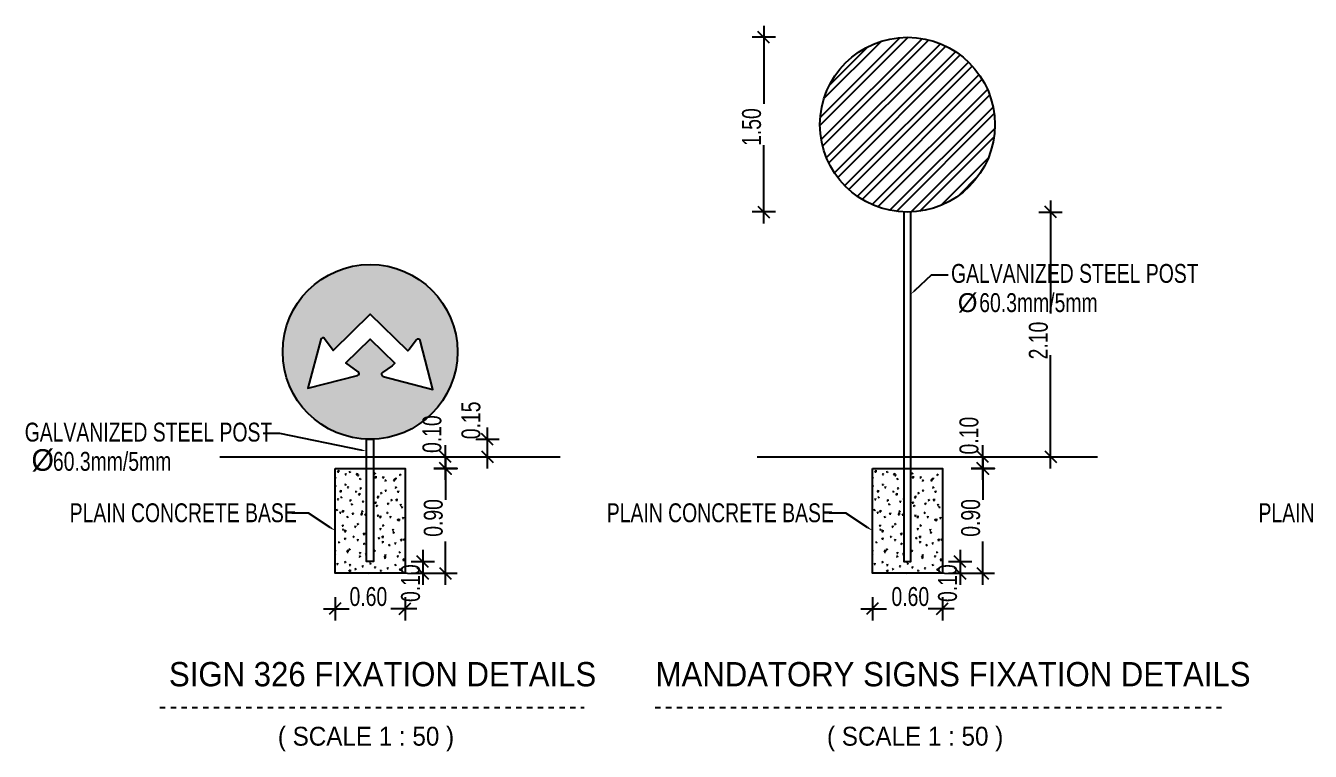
# Model space of a CAD drawing. Header units: metres. Extents: x 427982 to 431722, y 2905273 to 2906993.
# Drawn here: x 429359.6 to 429597.6, y 2905994.4 to 2906128.9 of the extents above; entities that cross this region are included whole.
import ezdxf
from ezdxf.lldxf.tags import DXFTag

# ---------------------------------------------------------------- set-up
doc = ezdxf.new("R2010")
doc.units = ezdxf.units.M
doc.linetypes.add('TI-620 150-200', pattern=[2, 1, -1])
doc.layers.add('TI-DETAILS', color=7, linetype='Continuous')
doc.styles.add('DIM', font='simplex.shx')
doc.styles.add('JEREC', font='swisscl.ttf')
doc.styles.add('MtXpl_AngsanaUPC', font='')
doc.styles.get('MtXpl_AngsanaUPC').set_extended_font_data('AngsanaUPC')
tags = doc.linetypes.add('TI-LE', pattern='A,66.702581,-0.059557,["L.E",DIM,S=1,R=0,X=0,Y=-0.439865],-2.345205,61.327337', length=130.43468).pattern_tags.tags
tags[6] = DXFTag(74, 10)

msp = doc.modelspace()

# ---------------------------------------------------------------- hatches: boundary and pattern name
at = {"layer": 'TI-DETAILS', "linetype": 'TI-LE'}
h = msp.add_hatch(color=5, dxfattribs=at)
h.dxf.hatch_style = 1
h.paths.add_polyline_path([(429407.244, 2906068.469, 1), (429439.629, 2906068.469, 1)])
edge = h.paths.add_edge_path(flags=16)
edge.add_arc((429420.994, 2906064.458), 0.399, 284.69532, 414.21495)
edge.add_line((429421.227, 2906064.781), (429418.962, 2906066.414))
edge.add_line((429418.962, 2906066.414), (429423.451, 2906070.817))
edge.add_line((429423.451, 2906070.817), (429427.997, 2906066.36))
edge.add_line((429427.997, 2906066.36), (429427.518, 2906065.904))
edge.add_line((429427.518, 2906065.904), (429425.717, 2906064.638))
edge.add_arc((429425.946, 2906064.312), 0.399, 125.07714, 254.59677)
edge.add_line((429425.84, 2906063.928), (429435.027, 2906061.485))
edge.add_line((429435.027, 2906061.485), (429432.711, 2906070.548))
edge.add_arc((429432.323, 2906070.453), 0.399, 13.75282, 143.27244)
edge.add_line((429432.004, 2906070.692), (429430.678, 2906068.914))
edge.add_line((429430.678, 2906068.914), (429430.396, 2906068.645))
edge.add_line((429430.396, 2906068.645), (429423.451, 2906075.456))
edge.add_line((429423.451, 2906075.456), (429416.598, 2906068.735))
edge.add_line((429416.598, 2906068.735), (429415.015, 2906070.912))
edge.add_arc((429414.693, 2906070.677), 0.399, 36.01964, 165.53927)
edge.add_line((429414.306, 2906070.777), (429411.879, 2906061.744))
edge.add_line((429411.879, 2906061.744), (429421.095, 2906064.072))

# ---------------------------------------------------------------- linework, layer by layer
at = {"layer": 'TI-DETAILS', "color": 7}
for p, q in [((429496.359, 2906128.949), (429496.359, 2906114.427)), ((429498.519, 2906126.789), (429494.199, 2906126.789)), ((429496.359, 2906092.243), (429496.359, 2906106.765)), ((429549.477, 2906096.556), (429549.477, 2906075.577)), ((429498.519, 2906094.403), (429494.199, 2906094.403)), ((429547.317, 2906094.396), (429551.637, 2906094.396)), ((429549.477, 2906046.876), (429549.477, 2906067.855)), ((429445.174, 2906046.876), (429445.174, 2906054.436)), ((429437.399, 2906044.716), (429437.399, 2906051.196)), ((429443.014, 2906052.276), (429447.334, 2906052.276)), ((429536.937, 2906044.716), (429536.937, 2906051.196)), ((429435.239, 2906049.036), (429439.559, 2906049.036)), ((429437.399, 2906049.036), (429437.399, 2906041.022)), ((429443.014, 2906049.036), (429447.334, 2906049.036)), ((429534.777, 2906049.036), (429539.097, 2906049.036)), ((429536.937, 2906049.036), (429536.937, 2906041.022)), ((429547.317, 2906049.036), (429551.637, 2906049.036)), ((429433.176, 2906031.756), (429433.176, 2906025.276)), ((429437.399, 2906025.276), (429437.399, 2906033.29)), ((429532.714, 2906031.756), (429532.714, 2906025.276)), ((429536.937, 2906025.276), (429536.937, 2906033.29)), ((429431.016, 2906029.596), (429435.336, 2906029.596)), ((429530.554, 2906029.596), (429534.874, 2906029.596)), ((429431.016, 2906027.436), (429435.336, 2906027.436)), ((429435.239, 2906027.436), (429439.559, 2906027.436)), ((429530.554, 2906027.436), (429534.874, 2906027.436)), ((429534.777, 2906027.436), (429539.097, 2906027.436)), ((429416.957, 2906023.001), (429416.957, 2906018.681)), ((429429.917, 2906023.001), (429429.917, 2906018.681)), ((429516.495, 2906023.001), (429516.495, 2906018.681)), ((429529.455, 2906023.001), (429529.455, 2906018.681)), ((429414.797, 2906020.841), (429419.571, 2906020.841)), ((429432.077, 2906020.841), (429427.303, 2906020.841)), ((429514.335, 2906020.841), (429519.109, 2906020.841)), ((429531.615, 2906020.841), (429526.84, 2906020.841))]:
    msp.add_line(p, q, dxfattribs=at)
at = {"layer": 'TI-DETAILS', "color": 0, "linetype": 'ByBlock', "lineweight": -2}
for p, q in [((429497.439, 2906125.709), (429495.279, 2906127.869)), ((429495.279, 2906095.483), (429497.439, 2906093.323)), ((429550.557, 2906093.316), (429548.397, 2906095.476)), ((429446.254, 2906051.196), (429444.094, 2906053.356)), ((429438.479, 2906047.956), (429436.319, 2906050.116)), ((429444.094, 2906050.116), (429446.254, 2906047.956)), ((429538.017, 2906047.956), (429535.857, 2906050.116)), ((429548.397, 2906050.116), (429550.557, 2906047.956)), ((429434.256, 2906028.516), (429432.096, 2906030.676)), ((429533.794, 2906028.516), (429531.634, 2906030.676)), ((429432.096, 2906028.516), (429434.256, 2906026.356)), ((429436.319, 2906028.516), (429438.479, 2906026.356)), ((429531.634, 2906028.516), (429533.794, 2906026.356)), ((429535.857, 2906028.516), (429538.017, 2906026.356)), ((429418.037, 2906021.921), (429415.877, 2906019.761)), ((429428.837, 2906019.761), (429430.997, 2906021.921)), ((429517.575, 2906021.921), (429515.415, 2906019.761)), ((429528.375, 2906019.761), (429530.535, 2906021.921))]:
    msp.add_line(p, q, dxfattribs=at)
at = {"layer": 'TI-DETAILS', "color": 2, "linetype": 'Continuous'}
for p, q in [((429506.775, 2906110.437), (429523.133, 2906126.795)), ((429506.829, 2906111.923), (429521.648, 2906126.741)), ((429507.015, 2906107.814), (429525.757, 2906126.555)), ((429507.267, 2906106.633), (429526.937, 2906126.304)), ((429507.531, 2906115.489), (429518.082, 2906126.039)), ((429507.975, 2906104.477), (429529.093, 2906125.596)), ((429508.417, 2906103.488), (429530.083, 2906125.153)), ((429508.519, 2906117.909), (429515.662, 2906125.052)), ((429509.458, 2906101.665), (429531.905, 2906124.112)), ((429510.052, 2906100.827), (429532.744, 2906123.519)), ((429511.375, 2906099.287), (429534.284, 2906122.195)), ((429512.105, 2906098.584), (429534.986, 2906121.466)), ((429513.699, 2906097.314), (429536.256, 2906119.872)), ((429514.566, 2906096.749), (429536.821, 2906119.005)), ((429516.449, 2906095.769), (429537.802, 2906117.122)), ((429517.471, 2906095.359), (429538.211, 2906116.099)), ((429519.705, 2906094.729), (429538.841, 2906113.865)), ((429520.933, 2906094.525), (429539.045, 2906112.638)), ((429523.683, 2906094.411), (429539.159, 2906109.888)), ((429525.262, 2906094.558), (429539.012, 2906108.309)), ((429529.212, 2906095.645), (429537.926, 2906104.359)), ((429532.468, 2906097.469), (429536.101, 2906101.102)), ((429417.378, 2906046.258), (429417.666, 2906046.213)), ((429417.38, 2906046.259), (429417.632, 2906046.522)), ((429417.666, 2906046.213), (429417.631, 2906046.521)), ((429418.791, 2906045.76), (429418.948, 2906045.946)), ((429418.791, 2906045.76), (429418.985, 2906045.743)), ((429418.985, 2906045.743), (429418.947, 2906045.946)), ((429419.565, 2906046.21), (429419.792, 2906046.297)), ((429419.565, 2906046.21), (429419.727, 2906046.101)), ((429419.727, 2906046.101), (429419.792, 2906046.297)), ((429420.836, 2906045.721), (429421.124, 2906045.677)), ((429420.837, 2906045.723), (429421.09, 2906045.986)), ((429421.124, 2906045.677), (429421.088, 2906045.984)), ((429421.115, 2906045.557), (429421.271, 2906045.743)), ((429421.115, 2906045.557), (429421.309, 2906045.54)), ((429421.309, 2906045.54), (429421.271, 2906045.743)), ((429424.222, 2906045.95), (429424.449, 2906046.037)), ((429424.222, 2906045.95), (429424.383, 2906045.842)), ((429424.295, 2906045.186), (429424.548, 2906045.449)), ((429424.383, 2906045.842), (429424.449, 2906046.037)), ((429424.582, 2906045.14), (429424.546, 2906045.448)), ((429425.763, 2906045.15), (429425.919, 2906045.336)), ((429425.957, 2906045.133), (429425.919, 2906045.336)), ((429428.878, 2906045.691), (429429.105, 2906045.778)), ((429428.878, 2906045.691), (429429.039, 2906045.582)), ((429429.039, 2906045.582), (429429.105, 2906045.778)), ((429516.916, 2906046.258), (429517.204, 2906046.213)), ((429516.918, 2906046.259), (429517.17, 2906046.522)), ((429517.204, 2906046.213), (429517.168, 2906046.521)), ((429518.329, 2906045.76), (429518.485, 2906045.946)), ((429518.329, 2906045.76), (429518.523, 2906045.743)), ((429518.523, 2906045.743), (429518.485, 2906045.946)), ((429519.103, 2906046.21), (429519.33, 2906046.297)), ((429519.103, 2906046.21), (429519.265, 2906046.101)), ((429519.264, 2906046.101), (429519.33, 2906046.297)), ((429520.374, 2906045.721), (429520.662, 2906045.677)), ((429520.375, 2906045.723), (429520.628, 2906045.986)), ((429520.662, 2906045.677), (429520.626, 2906045.984)), ((429520.653, 2906045.557), (429520.809, 2906045.743)), ((429520.653, 2906045.557), (429520.847, 2906045.54)), ((429520.847, 2906045.54), (429520.809, 2906045.743)), ((429523.76, 2906045.95), (429523.986, 2906046.037)), ((429523.76, 2906045.95), (429523.921, 2906045.842)), ((429523.833, 2906045.186), (429524.086, 2906045.449)), ((429523.921, 2906045.842), (429523.986, 2906046.037)), ((429524.12, 2906045.14), (429524.084, 2906045.448)), ((429525.301, 2906045.15), (429525.457, 2906045.336)), ((429525.495, 2906045.133), (429525.457, 2906045.336)), ((429528.416, 2906045.691), (429528.643, 2906045.778)), ((429528.416, 2906045.691), (429528.577, 2906045.582)), ((429528.577, 2906045.582), (429528.643, 2906045.778)), ((429416.957, 2906045.208), (429417.07, 2906045.252)), ((429416.957, 2906045.088), (429417.004, 2906045.056)), ((429416.957, 2906043.574), (429417.073, 2906043.712)), ((429416.957, 2906043.523), (429417.111, 2906043.509)), ((429417.004, 2906045.056), (429417.07, 2906045.252)), ((429417.111, 2906043.509), (429417.073, 2906043.712)), ((429418.777, 2906043.86), (429419.004, 2906043.947)), ((429418.777, 2906043.86), (429418.938, 2906043.752)), ((429418.938, 2906043.752), (429419.004, 2906043.947)), ((429419.241, 2906043.323), (429419.397, 2906043.509)), ((429419.241, 2906043.323), (429419.435, 2906043.306)), ((429419.434, 2906043.306), (429419.397, 2906043.509)), ((429421.499, 2906044.905), (429421.726, 2906044.992)), ((429421.499, 2906044.905), (429421.661, 2906044.797)), ((429421.565, 2906043.12), (429421.721, 2906043.306)), ((429421.565, 2906043.12), (429421.758, 2906043.103)), ((429421.661, 2906044.797), (429421.726, 2906044.992)), ((429421.758, 2906043.103), (429421.721, 2906043.306)), ((429424.294, 2906045.185), (429424.582, 2906045.14)), ((429425.763, 2906045.15), (429425.957, 2906045.133)), ((429426.156, 2906044.646), (429426.383, 2906044.733)), ((429426.156, 2906044.646), (429426.317, 2906044.537)), ((429426.213, 2906042.713), (429426.369, 2906042.899)), ((429426.317, 2906044.537), (429426.383, 2906044.733)), ((429426.406, 2906042.696), (429426.369, 2906042.899)), ((429427.752, 2906044.649), (429428.04, 2906044.604)), ((429427.753, 2906044.65), (429428.006, 2906044.913)), ((429428.04, 2906044.604), (429428.004, 2906044.912)), ((429428.087, 2906044.947), (429428.243, 2906045.133)), ((429428.087, 2906044.947), (429428.281, 2906044.93)), ((429428.09, 2906043.341), (429428.317, 2906043.428)), ((429428.09, 2906043.341), (429428.251, 2906043.233)), ((429428.281, 2906044.93), (429428.243, 2906045.133)), ((429428.251, 2906043.233), (429428.316, 2906043.428)), ((429516.495, 2906045.208), (429516.608, 2906045.252)), ((429516.495, 2906045.088), (429516.542, 2906045.056)), ((429516.495, 2906043.574), (429516.611, 2906043.712)), ((429516.495, 2906043.523), (429516.649, 2906043.509)), ((429516.542, 2906045.056), (429516.608, 2906045.252)), ((429516.648, 2906043.509), (429516.611, 2906043.712)), ((429518.315, 2906043.86), (429518.542, 2906043.947)), ((429518.315, 2906043.86), (429518.476, 2906043.752)), ((429518.476, 2906043.752), (429518.542, 2906043.947)), ((429518.779, 2906043.323), (429518.935, 2906043.509)), ((429518.779, 2906043.323), (429518.972, 2906043.306)), ((429518.972, 2906043.306), (429518.935, 2906043.509)), ((429521.037, 2906044.905), (429521.264, 2906044.992)), ((429521.037, 2906044.905), (429521.198, 2906044.797)), ((429521.103, 2906043.12), (429521.259, 2906043.306)), ((429521.103, 2906043.12), (429521.296, 2906043.103)), ((429521.198, 2906044.797), (429521.264, 2906044.992)), ((429521.296, 2906043.103), (429521.259, 2906043.306)), ((429523.832, 2906045.185), (429524.12, 2906045.14)), ((429525.301, 2906045.15), (429525.495, 2906045.133)), ((429525.694, 2906044.646), (429525.92, 2906044.733)), ((429525.694, 2906044.646), (429525.855, 2906044.537)), ((429525.751, 2906042.713), (429525.907, 2906042.899)), ((429525.855, 2906044.537), (429525.92, 2906044.733)), ((429525.944, 2906042.696), (429525.907, 2906042.899)), ((429527.29, 2906044.649), (429527.578, 2906044.604)), ((429527.291, 2906044.65), (429527.543, 2906044.913)), ((429527.578, 2906044.604), (429527.542, 2906044.912)), ((429527.625, 2906044.947), (429527.781, 2906045.133)), ((429527.625, 2906044.947), (429527.819, 2906044.93)), ((429527.628, 2906043.341), (429527.854, 2906043.428)), ((429527.628, 2906043.341), (429527.789, 2906043.233)), ((429527.819, 2906044.93), (429527.781, 2906045.133)), ((429527.789, 2906043.233), (429527.854, 2906043.428)), ((429417.367, 2906041.089), (429417.523, 2906041.275)), ((429417.367, 2906041.089), (429417.56, 2906041.072)), ((429417.56, 2906041.072), (429417.523, 2906041.275)), ((429417.808, 2906042.565), (429418.096, 2906042.52)), ((429417.809, 2906042.567), (429418.062, 2906042.83)), ((429417.989, 2906041.511), (429418.216, 2906041.598)), ((429417.989, 2906041.511), (429418.15, 2906041.402)), ((429418.096, 2906042.52), (429418.06, 2906042.828)), ((429418.15, 2906041.402), (429418.216, 2906041.598)), ((429419.69, 2906040.886), (429419.847, 2906041.072)), ((429419.69, 2906040.886), (429419.884, 2906040.869)), ((429419.884, 2906040.869), (429419.847, 2906041.072)), ((429420.711, 2906042.556), (429420.938, 2906042.643)), ((429420.711, 2906042.556), (429420.872, 2906042.447)), ((429420.872, 2906042.447), (429420.938, 2906042.643)), ((429421.266, 2906042.029), (429421.554, 2906041.984)), ((429421.267, 2906042.03), (429421.519, 2906042.293)), ((429421.554, 2906041.984), (429421.518, 2906042.292)), ((429422.014, 2906040.683), (429422.171, 2906040.869)), ((429422.014, 2906040.683), (429422.208, 2906040.666)), ((429422.208, 2906040.666), (429422.171, 2906040.869)), ((429422.645, 2906041.251), (429422.789, 2906041.307)), ((429422.645, 2906041.251), (429422.789, 2906041.154)), ((429424.338, 2906040.479), (429424.494, 2906040.665)), ((429424.532, 2906040.462), (429424.494, 2906040.665)), ((429424.724, 2906041.493), (429425.012, 2906041.448)), ((429424.725, 2906041.494), (429424.977, 2906041.757)), ((429425.012, 2906041.448), (429424.976, 2906041.756)), ((429425.367, 2906042.296), (429425.594, 2906042.383)), ((429425.367, 2906042.296), (429425.529, 2906042.188)), ((429425.528, 2906042.188), (429425.594, 2906042.383)), ((429426.213, 2906042.713), (429426.406, 2906042.696)), ((429427.301, 2906040.992), (429427.528, 2906041.079)), ((429427.301, 2906040.992), (429427.463, 2906040.883)), ((429427.462, 2906040.883), (429427.528, 2906041.079)), ((429428.181, 2906040.956), (429428.47, 2906040.912)), ((429428.183, 2906040.958), (429428.435, 2906041.221)), ((429428.47, 2906040.912), (429428.434, 2906041.219)), ((429428.537, 2906042.51), (429428.693, 2906042.696)), ((429428.537, 2906042.51), (429428.73, 2906042.493)), ((429428.73, 2906042.493), (429428.693, 2906042.696)), ((429516.904, 2906041.089), (429517.061, 2906041.275)), ((429516.904, 2906041.089), (429517.098, 2906041.072)), ((429517.098, 2906041.072), (429517.061, 2906041.275)), ((429517.346, 2906042.565), (429517.634, 2906042.52)), ((429517.347, 2906042.567), (429517.599, 2906042.83)), ((429517.527, 2906041.511), (429517.754, 2906041.598)), ((429517.527, 2906041.511), (429517.688, 2906041.402)), ((429517.634, 2906042.52), (429517.598, 2906042.828)), ((429517.688, 2906041.402), (429517.753, 2906041.598)), ((429519.228, 2906040.886), (429519.385, 2906041.072)), ((429519.228, 2906040.886), (429519.422, 2906040.869)), ((429519.422, 2906040.869), (429519.384, 2906041.072)), ((429520.249, 2906042.556), (429520.476, 2906042.643)), ((429520.249, 2906042.556), (429520.41, 2906042.447)), ((429520.41, 2906042.447), (429520.476, 2906042.643)), ((429520.804, 2906042.029), (429521.092, 2906041.984)), ((429520.805, 2906042.03), (429521.057, 2906042.293)), ((429521.092, 2906041.984), (429521.056, 2906042.292)), ((429521.552, 2906040.683), (429521.708, 2906040.869)), ((429521.552, 2906040.683), (429521.746, 2906040.666)), ((429521.746, 2906040.666), (429521.708, 2906040.869)), ((429522.183, 2906041.251), (429522.327, 2906041.307)), ((429522.183, 2906041.251), (429522.327, 2906041.154)), ((429523.876, 2906040.479), (429524.032, 2906040.665)), ((429524.07, 2906040.462), (429524.032, 2906040.665)), ((429524.261, 2906041.493), (429524.55, 2906041.448)), ((429524.263, 2906041.494), (429524.515, 2906041.757)), ((429524.55, 2906041.448), (429524.514, 2906041.756)), ((429524.905, 2906042.296), (429525.132, 2906042.383)), ((429524.905, 2906042.296), (429525.066, 2906042.188)), ((429525.066, 2906042.188), (429525.132, 2906042.383)), ((429525.751, 2906042.713), (429525.944, 2906042.696)), ((429526.839, 2906040.992), (429527.066, 2906041.079)), ((429526.839, 2906040.992), (429527, 2906040.883)), ((429527, 2906040.883), (429527.066, 2906041.079)), ((429527.719, 2906040.956), (429528.007, 2906040.912)), ((429527.721, 2906040.958), (429527.973, 2906041.221)), ((429528.007, 2906040.912), (429527.972, 2906041.219)), ((429528.074, 2906042.51), (429528.231, 2906042.696)), ((429528.074, 2906042.51), (429528.268, 2906042.493)), ((429528.268, 2906042.493), (429528.231, 2906042.696)), ((429417.2, 2906039.161), (429417.427, 2906039.248)), ((429417.2, 2906039.161), (429417.362, 2906039.053)), ((429417.362, 2906039.053), (429417.427, 2906039.248)), ((429417.816, 2906038.652), (429417.972, 2906038.838)), ((429417.816, 2906038.652), (429418.01, 2906038.635)), ((429418.01, 2906038.635), (429417.972, 2906038.838)), ((429418.237, 2906038.873), (429418.526, 2906038.828)), ((429418.239, 2906038.874), (429418.491, 2906039.137)), ((429418.525, 2906038.828), (429418.49, 2906039.136)), ((429419.923, 2906040.206), (429420.15, 2906040.293)), ((429419.923, 2906040.206), (429420.084, 2906040.098)), ((429420.084, 2906040.098), (429420.15, 2906040.293)), ((429420.14, 2906038.449), (429420.296, 2906038.635)), ((429420.14, 2906038.449), (429420.334, 2906038.432)), ((429420.334, 2906038.432), (429420.296, 2906038.635)), ((429421.695, 2906038.336), (429421.983, 2906038.292)), ((429421.697, 2906038.338), (429421.949, 2906038.601)), ((429421.857, 2906038.902), (429422.084, 2906038.989)), ((429421.857, 2906038.902), (429422.018, 2906038.793)), ((429421.983, 2906038.292), (429421.948, 2906038.599)), ((429422.018, 2906038.793), (429422.084, 2906038.989)), ((429422.464, 2906038.245), (429422.62, 2906038.432)), ((429422.464, 2906038.245), (429422.658, 2906038.229)), ((429422.658, 2906038.228), (429422.62, 2906038.432)), ((429424.338, 2906040.479), (429424.532, 2906040.462)), ((429424.579, 2906039.947), (429424.806, 2906040.034)), ((429424.579, 2906039.947), (429424.74, 2906039.838)), ((429424.74, 2906039.838), (429424.806, 2906040.034)), ((429424.788, 2906038.042), (429424.944, 2906038.228)), ((429424.981, 2906038.025), (429424.944, 2906038.228)), ((429426.513, 2906038.642), (429426.74, 2906038.729)), ((429426.513, 2906038.642), (429426.674, 2906038.534)), ((429426.662, 2906040.276), (429426.818, 2906040.462)), ((429426.662, 2906040.276), (429426.856, 2906040.259)), ((429426.674, 2906038.534), (429426.74, 2906038.729)), ((429426.856, 2906040.259), (429426.818, 2906040.462)), ((429428.986, 2906040.073), (429429.142, 2906040.259)), ((429428.986, 2906040.073), (429429.18, 2906040.056)), ((429429.18, 2906040.056), (429429.142, 2906040.259)), ((429429.235, 2906039.687), (429429.462, 2906039.774)), ((429429.235, 2906039.687), (429429.396, 2906039.579)), ((429429.396, 2906039.579), (429429.462, 2906039.774)), ((429516.738, 2906039.161), (429516.965, 2906039.248)), ((429516.738, 2906039.161), (429516.899, 2906039.053)), ((429516.899, 2906039.053), (429516.965, 2906039.248)), ((429517.354, 2906038.652), (429517.51, 2906038.838)), ((429517.354, 2906038.652), (429517.548, 2906038.635)), ((429517.548, 2906038.635), (429517.51, 2906038.838)), ((429517.775, 2906038.873), (429518.063, 2906038.828)), ((429517.777, 2906038.874), (429518.029, 2906039.137)), ((429518.063, 2906038.828), (429518.028, 2906039.136)), ((429519.461, 2906040.206), (429519.687, 2906040.293)), ((429519.461, 2906040.206), (429519.622, 2906040.098)), ((429519.622, 2906040.098), (429519.687, 2906040.293)), ((429519.678, 2906038.449), (429519.834, 2906038.635)), ((429519.678, 2906038.449), (429519.872, 2906038.432)), ((429519.872, 2906038.432), (429519.834, 2906038.635)), ((429521.233, 2906038.336), (429521.521, 2906038.292)), ((429521.234, 2906038.338), (429521.487, 2906038.601)), ((429521.395, 2906038.902), (429521.621, 2906038.989)), ((429521.395, 2906038.902), (429521.556, 2906038.793)), ((429521.521, 2906038.292), (429521.485, 2906038.599)), ((429521.556, 2906038.793), (429521.621, 2906038.989)), ((429522.002, 2906038.245), (429522.158, 2906038.432)), ((429522.002, 2906038.245), (429522.195, 2906038.229)), ((429522.195, 2906038.228), (429522.158, 2906038.432)), ((429523.876, 2906040.479), (429524.07, 2906040.462)), ((429524.117, 2906039.947), (429524.344, 2906040.034)), ((429524.117, 2906039.947), (429524.278, 2906039.838)), ((429524.278, 2906039.838), (429524.344, 2906040.034)), ((429524.326, 2906038.042), (429524.482, 2906038.228)), ((429524.519, 2906038.025), (429524.482, 2906038.228)), ((429526.051, 2906038.642), (429526.278, 2906038.729)), ((429526.051, 2906038.642), (429526.212, 2906038.534)), ((429526.2, 2906040.276), (429526.356, 2906040.462)), ((429526.2, 2906040.276), (429526.394, 2906040.259)), ((429526.212, 2906038.534), (429526.278, 2906038.729)), ((429526.394, 2906040.259), (429526.356, 2906040.462)), ((429528.524, 2906040.073), (429528.68, 2906040.259)), ((429528.524, 2906040.073), (429528.718, 2906040.056)), ((429528.718, 2906040.056), (429528.68, 2906040.259)), ((429528.773, 2906039.687), (429529, 2906039.774)), ((429528.773, 2906039.687), (429528.934, 2906039.579)), ((429528.934, 2906039.579), (429529, 2906039.774)), ((429418.266, 2906036.215), (429418.422, 2906036.401)), ((429418.266, 2906036.215), (429418.459, 2906036.198)), ((429418.459, 2906036.198), (429418.422, 2906036.401)), ((429419.134, 2906037.857), (429419.361, 2906037.944)), ((429419.134, 2906037.857), (429419.296, 2906037.748)), ((429419.295, 2906037.748), (429419.361, 2906037.944)), ((429420.59, 2906036.012), (429420.746, 2906036.198)), ((429420.59, 2906036.012), (429420.783, 2906035.995)), ((429420.783, 2906035.995), (429420.746, 2906036.198)), ((429421.068, 2906036.552), (429421.295, 2906036.639)), ((429421.068, 2906036.552), (429421.23, 2906036.444)), ((429421.229, 2906036.444), (429421.295, 2906036.639)), ((429424.788, 2906038.042), (429424.981, 2906038.025)), ((429425.153, 2906037.8), (429425.441, 2906037.755)), ((429425.154, 2906037.802), (429425.407, 2906038.065)), ((429425.237, 2906035.605), (429425.394, 2906035.791)), ((429425.431, 2906035.588), (429425.394, 2906035.791)), ((429425.441, 2906037.755), (429425.405, 2906038.063)), ((429425.725, 2906036.293), (429425.952, 2906036.38)), ((429425.725, 2906036.293), (429425.886, 2906036.184)), ((429425.886, 2906036.184), (429425.951, 2906036.38)), ((429427.112, 2906037.839), (429427.268, 2906038.025)), ((429427.112, 2906037.839), (429427.305, 2906037.822)), ((429427.305, 2906037.822), (429427.268, 2906038.025)), ((429428.447, 2906037.338), (429428.674, 2906037.425)), ((429428.447, 2906037.338), (429428.608, 2906037.229)), ((429428.608, 2906037.229), (429428.674, 2906037.425)), ((429428.611, 2906037.264), (429428.899, 2906037.219)), ((429428.612, 2906037.265), (429428.865, 2906037.528)), ((429428.899, 2906037.219), (429428.863, 2906037.527)), ((429429.436, 2906037.636), (429429.592, 2906037.822)), ((429429.436, 2906037.636), (429429.629, 2906037.619)), ((429429.629, 2906037.618), (429429.592, 2906037.822)), ((429517.804, 2906036.215), (429517.96, 2906036.401)), ((429517.804, 2906036.215), (429517.997, 2906036.198)), ((429517.997, 2906036.198), (429517.96, 2906036.401)), ((429518.672, 2906037.857), (429518.899, 2906037.944)), ((429518.672, 2906037.857), (429518.833, 2906037.748)), ((429518.833, 2906037.748), (429518.899, 2906037.944)), ((429520.127, 2906036.012), (429520.284, 2906036.198)), ((429520.127, 2906036.012), (429520.321, 2906035.995)), ((429520.321, 2906035.995), (429520.284, 2906036.198)), ((429520.606, 2906036.552), (429520.833, 2906036.639)), ((429520.606, 2906036.552), (429520.767, 2906036.444)), ((429520.767, 2906036.444), (429520.833, 2906036.639)), ((429524.326, 2906038.042), (429524.519, 2906038.025)), ((429524.691, 2906037.8), (429524.979, 2906037.755)), ((429524.692, 2906037.802), (429524.945, 2906038.065)), ((429524.775, 2906035.605), (429524.931, 2906035.791)), ((429524.969, 2906035.588), (429524.931, 2906035.791)), ((429524.979, 2906037.755), (429524.943, 2906038.063)), ((429525.263, 2906036.293), (429525.489, 2906036.38)), ((429525.263, 2906036.293), (429525.424, 2906036.184)), ((429525.424, 2906036.184), (429525.489, 2906036.38)), ((429526.65, 2906037.839), (429526.806, 2906038.025)), ((429526.65, 2906037.839), (429526.843, 2906037.822)), ((429526.843, 2906037.822), (429526.806, 2906038.025)), ((429527.985, 2906037.338), (429528.212, 2906037.425)), ((429527.985, 2906037.338), (429528.146, 2906037.229)), ((429528.146, 2906037.229), (429528.212, 2906037.425)), ((429528.149, 2906037.264), (429528.437, 2906037.219)), ((429528.15, 2906037.265), (429528.403, 2906037.528)), ((429528.437, 2906037.219), (429528.401, 2906037.527)), ((429528.974, 2906037.636), (429529.13, 2906037.822)), ((429528.974, 2906037.636), (429529.167, 2906037.619)), ((429529.167, 2906037.618), (429529.13, 2906037.822)), ((429418.346, 2906035.507), (429418.573, 2906035.594)), ((429418.346, 2906035.507), (429418.507, 2906035.399)), ((429418.507, 2906035.399), (429418.573, 2906035.594)), ((429418.667, 2906035.18), (429418.955, 2906035.136)), ((429418.668, 2906035.182), (429418.921, 2906035.445)), ((429418.715, 2906033.778), (429418.871, 2906033.964)), ((429418.715, 2906033.778), (429418.909, 2906033.761)), ((429418.909, 2906033.761), (429418.871, 2906033.964)), ((429418.955, 2906035.136), (429418.919, 2906035.443)), ((429420.28, 2906034.203), (429420.507, 2906034.29)), ((429420.28, 2906034.203), (429420.441, 2906034.094)), ((429420.441, 2906034.094), (429420.507, 2906034.29)), ((429421.039, 2906033.575), (429421.195, 2906033.761)), ((429421.039, 2906033.575), (429421.233, 2906033.558)), ((429421.233, 2906033.558), (429421.195, 2906033.761)), ((429422.125, 2906034.644), (429422.413, 2906034.599)), ((429422.126, 2906034.645), (429422.379, 2906034.908)), ((429422.413, 2906034.599), (429422.377, 2906034.907)), ((429424.936, 2906033.943), (429425.163, 2906034.031)), ((429424.936, 2906033.943), (429425.097, 2906033.835)), ((429425.097, 2906033.835), (429425.163, 2906034.03)), ((429425.237, 2906035.605), (429425.431, 2906035.588)), ((429425.583, 2906034.108), (429425.871, 2906034.063)), ((429425.584, 2906034.109), (429425.836, 2906034.372)), ((429425.871, 2906034.063), (429425.835, 2906034.371)), ((429427.561, 2906035.402), (429427.717, 2906035.588)), ((429427.561, 2906035.402), (429427.755, 2906035.385)), ((429427.659, 2906034.988), (429427.885, 2906035.076)), ((429427.659, 2906034.988), (429427.82, 2906034.88)), ((429427.755, 2906035.385), (429427.717, 2906035.588)), ((429427.82, 2906034.88), (429427.885, 2906035.076)), ((429429.04, 2906033.571), (429429.329, 2906033.527)), ((429429.042, 2906033.573), (429429.294, 2906033.836)), ((429429.329, 2906033.527), (429429.293, 2906033.834)), ((429429.593, 2906033.684), (429429.819, 2906033.771)), ((429429.593, 2906033.684), (429429.754, 2906033.575)), ((429429.754, 2906033.575), (429429.819, 2906033.771)), ((429429.885, 2906035.198), (429429.917, 2906035.236)), ((429429.885, 2906035.198), (429429.917, 2906035.196)), ((429517.884, 2906035.507), (429518.111, 2906035.594)), ((429517.884, 2906035.507), (429518.045, 2906035.399)), ((429518.045, 2906035.399), (429518.111, 2906035.594)), ((429518.205, 2906035.18), (429518.493, 2906035.136)), ((429518.206, 2906035.182), (429518.459, 2906035.445)), ((429518.253, 2906033.778), (429518.409, 2906033.964)), ((429518.253, 2906033.778), (429518.447, 2906033.761)), ((429518.447, 2906033.761), (429518.409, 2906033.964)), ((429518.493, 2906035.136), (429518.457, 2906035.443)), ((429519.818, 2906034.203), (429520.045, 2906034.29)), ((429519.818, 2906034.203), (429519.979, 2906034.094)), ((429519.979, 2906034.094), (429520.045, 2906034.29)), ((429520.577, 2906033.575), (429520.733, 2906033.761)), ((429520.577, 2906033.575), (429520.771, 2906033.558)), ((429520.771, 2906033.558), (429520.733, 2906033.761)), ((429521.663, 2906034.644), (429521.951, 2906034.599)), ((429521.664, 2906034.645), (429521.916, 2906034.908)), ((429521.951, 2906034.599), (429521.915, 2906034.907)), ((429524.474, 2906033.943), (429524.701, 2906034.031)), ((429524.474, 2906033.943), (429524.635, 2906033.835)), ((429524.635, 2906033.835), (429524.701, 2906034.03)), ((429524.775, 2906035.605), (429524.969, 2906035.588)), ((429525.121, 2906034.108), (429525.409, 2906034.063)), ((429525.122, 2906034.109), (429525.374, 2906034.372)), ((429525.409, 2906034.063), (429525.373, 2906034.371)), ((429527.099, 2906035.402), (429527.255, 2906035.588)), ((429527.099, 2906035.402), (429527.293, 2906035.385)), ((429527.197, 2906034.988), (429527.423, 2906035.076)), ((429527.197, 2906034.988), (429527.358, 2906034.88)), ((429527.293, 2906035.385), (429527.255, 2906035.588)), ((429527.358, 2906034.88), (429527.423, 2906035.076)), ((429528.578, 2906033.571), (429528.867, 2906033.527)), ((429528.58, 2906033.573), (429528.832, 2906033.836)), ((429528.867, 2906033.527), (429528.831, 2906033.834)), ((429529.131, 2906033.684), (429529.357, 2906033.771)), ((429529.131, 2906033.684), (429529.292, 2906033.575)), ((429529.292, 2906033.575), (429529.357, 2906033.771)), ((429529.423, 2906035.198), (429529.455, 2906035.236)), ((429529.423, 2906035.198), (429529.455, 2906035.196)), ((429416.957, 2906031.682), (429416.997, 2906031.73)), ((429416.957, 2906031.534), (429417.034, 2906031.527)), ((429417.034, 2906031.527), (429416.997, 2906031.73)), ((429417.558, 2906033.158), (429417.785, 2906033.245)), ((429417.558, 2906033.158), (429417.719, 2906033.049)), ((429417.719, 2906033.049), (429417.785, 2906033.245)), ((429419.096, 2906031.488), (429419.385, 2906031.443)), ((429419.098, 2906031.489), (429419.35, 2906031.752)), ((429419.165, 2906031.341), (429419.321, 2906031.527)), ((429419.165, 2906031.341), (429419.358, 2906031.324)), ((429419.358, 2906031.324), (429419.321, 2906031.527)), ((429419.385, 2906031.443), (429419.349, 2906031.751)), ((429419.492, 2906031.853), (429419.719, 2906031.941)), ((429419.492, 2906031.853), (429419.653, 2906031.745)), ((429419.653, 2906031.745), (429419.718, 2906031.94)), ((429421.489, 2906031.137), (429421.645, 2906031.324)), ((429421.489, 2906031.137), (429421.682, 2906031.121)), ((429421.682, 2906031.12), (429421.645, 2906031.324)), ((429422.214, 2906032.898), (429422.441, 2906032.986)), ((429422.214, 2906032.898), (429422.375, 2906032.79)), ((429422.375, 2906032.79), (429422.441, 2906032.985)), ((429422.556, 2906030.953), (429422.789, 2906031.196)), ((429424.148, 2906031.594), (429424.375, 2906031.681)), ((429424.148, 2906031.594), (429424.309, 2906031.485)), ((429424.309, 2906031.485), (429424.375, 2906031.681)), ((429425.687, 2906033.168), (429425.843, 2906033.354)), ((429425.687, 2906033.168), (429425.881, 2906033.151)), ((429425.881, 2906033.151), (429425.843, 2906033.354)), ((429426.87, 2906032.639), (429427.097, 2906032.726)), ((429426.87, 2906032.639), (429427.031, 2906032.53)), ((429427.031, 2906032.53), (429427.097, 2906032.726)), ((429428.011, 2906032.965), (429428.167, 2906033.151)), ((429428.011, 2906032.965), (429428.205, 2906032.948)), ((429428.204, 2906032.948), (429428.167, 2906033.151)), ((429428.804, 2906031.334), (429429.031, 2906031.422)), ((429428.804, 2906031.334), (429428.965, 2906031.226)), ((429428.965, 2906031.226), (429429.031, 2906031.422)), ((429516.495, 2906031.682), (429516.535, 2906031.73)), ((429516.495, 2906031.534), (429516.572, 2906031.527)), ((429516.572, 2906031.527), (429516.535, 2906031.73)), ((429517.096, 2906033.158), (429517.322, 2906033.245)), ((429517.096, 2906033.158), (429517.257, 2906033.049)), ((429517.257, 2906033.049), (429517.322, 2906033.245)), ((429518.634, 2906031.488), (429518.923, 2906031.443)), ((429518.636, 2906031.489), (429518.888, 2906031.752)), ((429518.703, 2906031.341), (429518.859, 2906031.527)), ((429518.703, 2906031.341), (429518.896, 2906031.324)), ((429518.896, 2906031.324), (429518.859, 2906031.527)), ((429518.923, 2906031.443), (429518.887, 2906031.751)), ((429519.03, 2906031.853), (429519.256, 2906031.941)), ((429519.03, 2906031.853), (429519.191, 2906031.745)), ((429519.191, 2906031.745), (429519.256, 2906031.94)), ((429521.027, 2906031.137), (429521.183, 2906031.324)), ((429521.027, 2906031.137), (429521.22, 2906031.121)), ((429521.22, 2906031.12), (429521.183, 2906031.324)), ((429521.752, 2906032.898), (429521.979, 2906032.986)), ((429521.752, 2906032.898), (429521.913, 2906032.79)), ((429521.913, 2906032.79), (429521.979, 2906032.985)), ((429522.094, 2906030.953), (429522.327, 2906031.196)), ((429523.686, 2906031.594), (429523.913, 2906031.681)), ((429523.686, 2906031.594), (429523.847, 2906031.485)), ((429523.847, 2906031.485), (429523.913, 2906031.681)), ((429525.225, 2906033.168), (429525.381, 2906033.354)), ((429525.225, 2906033.168), (429525.419, 2906033.151)), ((429525.418, 2906033.151), (429525.381, 2906033.354)), ((429526.408, 2906032.639), (429526.635, 2906032.726)), ((429526.408, 2906032.639), (429526.569, 2906032.53)), ((429526.569, 2906032.53), (429526.635, 2906032.726)), ((429527.549, 2906032.965), (429527.705, 2906033.151)), ((429527.549, 2906032.965), (429527.742, 2906032.948)), ((429527.742, 2906032.948), (429527.705, 2906033.151)), ((429528.342, 2906031.334), (429528.569, 2906031.422)), ((429528.342, 2906031.334), (429528.503, 2906031.226)), ((429528.503, 2906031.226), (429528.569, 2906031.422)), ((429416.957, 2906030.88), (429416.996, 2906030.896)), ((429416.957, 2906030.778), (429416.996, 2906030.895)), ((429417.29, 2906029.107), (429417.447, 2906029.293)), ((429417.29, 2906029.107), (429417.484, 2906029.09)), ((429417.484, 2906029.09), (429417.447, 2906029.293)), ((429418.703, 2906029.504), (429418.93, 2906029.591)), ((429418.703, 2906029.504), (429418.865, 2906029.395)), ((429418.864, 2906029.395), (429418.93, 2906029.591)), ((429419.614, 2906028.904), (429419.77, 2906029.09)), ((429419.614, 2906028.904), (429419.808, 2906028.887)), ((429419.808, 2906028.887), (429419.77, 2906029.09)), ((429421.426, 2906030.549), (429421.653, 2906030.636)), ((429421.426, 2906030.549), (429421.587, 2906030.44)), ((429421.587, 2906030.44), (429421.652, 2906030.636)), ((429421.938, 2906028.7), (429422.094, 2906028.887)), ((429421.938, 2906028.7), (429422.132, 2906028.683)), ((429422.132, 2906028.683), (429422.094, 2906028.886)), ((429422.554, 2906030.952), (429422.789, 2906030.915)), ((429423.36, 2906029.244), (429423.586, 2906029.332)), ((429423.36, 2906029.244), (429423.521, 2906029.136)), ((429423.521, 2906029.136), (429423.586, 2906029.332)), ((429424.262, 2906028.497), (429424.418, 2906028.683)), ((429424.456, 2906028.48), (429424.418, 2906028.683)), ((429426.012, 2906030.415), (429426.3, 2906030.371)), ((429426.014, 2906030.417), (429426.266, 2906030.68)), ((429426.082, 2906030.289), (429426.309, 2906030.377)), ((429426.082, 2906030.289), (429426.243, 2906030.181)), ((429426.136, 2906030.731), (429426.293, 2906030.917)), ((429426.136, 2906030.731), (429426.33, 2906030.714)), ((429426.243, 2906030.181), (429426.309, 2906030.377)), ((429426.3, 2906030.371), (429426.265, 2906030.678)), ((429426.33, 2906030.714), (429426.293, 2906030.917)), ((429428.016, 2906028.985), (429428.243, 2906029.072)), ((429428.016, 2906028.985), (429428.177, 2906028.876)), ((429428.177, 2906028.876), (429428.243, 2906029.072)), ((429428.46, 2906030.528), (429428.617, 2906030.714)), ((429428.46, 2906030.528), (429428.654, 2906030.511)), ((429428.654, 2906030.51), (429428.617, 2906030.714)), ((429429.47, 2906029.879), (429429.758, 2906029.834)), ((429429.471, 2906029.88), (429429.724, 2906030.143)), ((429429.758, 2906029.834), (429429.722, 2906030.142)), ((429516.495, 2906030.88), (429516.534, 2906030.896)), ((429516.495, 2906030.778), (429516.534, 2906030.895)), ((429516.828, 2906029.107), (429516.984, 2906029.293)), ((429516.828, 2906029.107), (429517.022, 2906029.09)), ((429517.022, 2906029.09), (429516.984, 2906029.293)), ((429518.241, 2906029.504), (429518.468, 2906029.591)), ((429518.241, 2906029.504), (429518.402, 2906029.395)), ((429518.402, 2906029.395), (429518.468, 2906029.591)), ((429519.152, 2906028.904), (429519.308, 2906029.09)), ((429519.152, 2906028.904), (429519.346, 2906028.887)), ((429519.346, 2906028.887), (429519.308, 2906029.09)), ((429520.964, 2906030.549), (429521.19, 2906030.636)), ((429520.964, 2906030.549), (429521.125, 2906030.44)), ((429521.125, 2906030.44), (429521.19, 2906030.636)), ((429521.476, 2906028.7), (429521.632, 2906028.887)), ((429521.476, 2906028.7), (429521.67, 2906028.683)), ((429521.67, 2906028.683), (429521.632, 2906028.886)), ((429522.092, 2906030.952), (429522.327, 2906030.915)), ((429522.898, 2906029.244), (429523.124, 2906029.332)), ((429522.898, 2906029.244), (429523.059, 2906029.136)), ((429523.059, 2906029.136), (429523.124, 2906029.332)), ((429523.8, 2906028.497), (429523.956, 2906028.683)), ((429523.994, 2906028.48), (429523.956, 2906028.683)), ((429525.55, 2906030.415), (429525.838, 2906030.371)), ((429525.551, 2906030.417), (429525.804, 2906030.68)), ((429525.62, 2906030.289), (429525.847, 2906030.377)), ((429525.62, 2906030.289), (429525.781, 2906030.181)), ((429525.674, 2906030.731), (429525.831, 2906030.917)), ((429525.674, 2906030.731), (429525.868, 2906030.714)), ((429525.781, 2906030.181), (429525.847, 2906030.377)), ((429525.838, 2906030.371), (429525.802, 2906030.678)), ((429525.868, 2906030.714), (429525.831, 2906030.917)), ((429527.554, 2906028.985), (429527.781, 2906029.072)), ((429527.554, 2906028.985), (429527.715, 2906028.876)), ((429527.715, 2906028.876), (429527.781, 2906029.072)), ((429527.998, 2906030.528), (429528.155, 2906030.714)), ((429527.998, 2906030.528), (429528.192, 2906030.511)), ((429528.192, 2906030.51), (429528.154, 2906030.714)), ((429529.008, 2906029.879), (429529.296, 2906029.834)), ((429529.009, 2906029.88), (429529.262, 2906030.143)), ((429529.296, 2906029.834), (429529.26, 2906030.142)), ((429419.526, 2906027.795), (429419.814, 2906027.751)), ((429419.527, 2906027.797), (429419.78, 2906028.06)), ((429419.814, 2906027.751), (429419.778, 2906028.058)), ((429420.637, 2906028.199), (429420.864, 2906028.287)), ((429420.637, 2906028.199), (429420.798, 2906028.091)), ((429420.798, 2906028.091), (429420.864, 2906028.287)), ((429423.154, 2906027.436), (429423.238, 2906027.524)), ((429423.246, 2906027.436), (429423.236, 2906027.522)), ((429424.262, 2906028.497), (429424.456, 2906028.48)), ((429425.294, 2906027.94), (429425.52, 2906028.027)), ((429425.294, 2906027.94), (429425.455, 2906027.831)), ((429425.455, 2906027.831), (429425.52, 2906028.027)), ((429426.586, 2906028.294), (429426.742, 2906028.48)), ((429426.586, 2906028.294), (429426.78, 2906028.277)), ((429426.78, 2906028.277), (429426.742, 2906028.48)), ((429428.91, 2906028.09), (429429.066, 2906028.277)), ((429428.91, 2906028.09), (429429.104, 2906028.073)), ((429429.104, 2906028.073), (429429.066, 2906028.276)), ((429519.064, 2906027.795), (429519.352, 2906027.751)), ((429519.065, 2906027.797), (429519.318, 2906028.06)), ((429519.352, 2906027.751), (429519.316, 2906028.058)), ((429520.175, 2906028.199), (429520.402, 2906028.287)), ((429520.175, 2906028.199), (429520.336, 2906028.091)), ((429520.336, 2906028.091), (429520.402, 2906028.287)), ((429522.691, 2906027.436), (429522.776, 2906027.524)), ((429522.784, 2906027.436), (429522.774, 2906027.522)), ((429523.8, 2906028.497), (429523.994, 2906028.48)), ((429524.832, 2906027.94), (429525.058, 2906028.027)), ((429524.832, 2906027.94), (429524.993, 2906027.831)), ((429524.993, 2906027.831), (429525.058, 2906028.027)), ((429526.124, 2906028.294), (429526.28, 2906028.48)), ((429526.124, 2906028.294), (429526.318, 2906028.277)), ((429526.318, 2906028.277), (429526.28, 2906028.48)), ((429528.448, 2906028.09), (429528.604, 2906028.277)), ((429528.448, 2906028.09), (429528.642, 2906028.073)), ((429528.641, 2906028.073), (429528.604, 2906028.276))]:
    msp.add_line(p, q, dxfattribs=at)
at = {"layer": 'TI-DETAILS', "linetype": 'TI-620 150-200'}
for p, q in [((429384.494, 2906002.556), (429463.115, 2906002.556)), ((429476.242, 2906002.556), (429581.12, 2906002.556))]:
    msp.add_line(p, q, dxfattribs=at)
at = {"layer": 'TI-DETAILS', "color": 7}
for points in [[(429522.327, 2906094.396), (429522.327, 2906049.036), (429522.327, 2906046.876), (429522.327, 2906029.596), (429523.623, 2906029.596), (429523.623, 2906046.876), (429523.623, 2906049.036), (429523.623, 2906094.396)], [(429395.577, 2906049.036), (429424.085, 2906049.036), (429458.632, 2906049.036)], [(429495.115, 2906049.036), (429523.623, 2906049.036), (429558.17, 2906049.036)]]:
    msp.add_lwpolyline(points, dxfattribs=at)
at = {"layer": 'TI-DETAILS', "color": 7, "linetype": 'ByBlock', "lineweight": -2}
for points in [[(429524.407, 2906079.909), (429527.42, 2906082.757), (429530.546, 2906082.757)], [(429421.731, 2906050.268), (429406.732, 2906053.33), (429403.607, 2906053.33)], [(429416.052, 2906035.918), (429412.037, 2906038.537), (429408.912, 2906038.537)], [(429515.59, 2906035.918), (429511.575, 2906038.537), (429508.45, 2906038.537)]]:
    msp.add_lwpolyline(points, dxfattribs=at)
at = {"layer": 'TI-DETAILS', "linetype": 'TI-LE'}
msp.add_lwpolyline([(429421.095, 2906064.072, 0.6341275), (429421.227, 2906064.781), (429418.962, 2906066.414), (429423.451, 2906070.817), (429427.997, 2906066.36), (429427.518, 2906065.904), (429425.717, 2906064.638, 0.6341275), (429425.84, 2906063.928), (429435.027, 2906061.485), (429432.711, 2906070.548, 0.6341275), (429432.004, 2906070.692), (429430.678, 2906068.914), (429430.396, 2906068.645), (429423.451, 2906075.456), (429416.598, 2906068.735), (429415.015, 2906070.912, 0.6341275), (429414.306, 2906070.777), (429411.879, 2906061.744)], format="xyb", close=True, dxfattribs=at)
at = {"layer": 'TI-DETAILS', "color": 7}
for points in [[(429422.789, 2906049.036), (429422.789, 2906052.276), (429424.085, 2906052.276), (429424.085, 2906049.036), (429424.085, 2906046.876), (429424.085, 2906029.596), (429422.789, 2906029.596), (429422.789, 2906046.876)], [(429416.957, 2906046.876), (429429.917, 2906046.876), (429429.917, 2906027.436), (429416.957, 2906027.436)], [(429435.239, 2906046.876), (429439.559, 2906046.876)], [(429516.495, 2906046.876), (429529.455, 2906046.876), (429529.455, 2906027.436), (429516.495, 2906027.436)], [(429534.777, 2906046.876), (429539.097, 2906046.876)]]:
    msp.add_lwpolyline(points, close=True, dxfattribs=at)
at = {"layer": 'TI-DETAILS', "color": 0, "linetype": 'ByBlock', "lineweight": -2}
for points in [[(429436.319, 2906047.956), (429438.479, 2906045.796)], [(429535.857, 2906047.956), (429538.017, 2906045.796)]]:
    msp.add_lwpolyline(points, close=True, dxfattribs=at)
at = {"layer": 'TI-DETAILS', "linetype": 'Continuous'}
msp.add_circle((429522.975, 2906110.596), 16.2, dxfattribs=at)
at = {"layer": 'TI-DETAILS', "linetype": 'TI-LE'}
msp.add_circle((429423.437, 2906068.469), 16.193, dxfattribs=at)
at = {"layer": 'TI-DETAILS', "color": 7}
for points in [[(429524.531, 2906079.778), (429523.623, 2906079.167), (429524.284, 2906080.039)], [(429421.767, 2906050.444), (429422.789, 2906050.052), (429421.695, 2906050.092)], [(429416.15, 2906036.069), (429416.957, 2906035.328), (429415.954, 2906035.768)], [(429515.688, 2906036.069), (429516.495, 2906035.328), (429515.492, 2906035.768)]]:
    msp.add_solid(points, dxfattribs=at)

# ---------------------------------------------------------------- texts
at = {"layer": 'TI-DETAILS', "color": 1, "style": 'JEREC'}
for s, p in [('1.50', (429495.838, 2906106.655)), ('2.10', (429548.956, 2906067.084)), ('0.15', (429443.852, 2906052.281)), ('0.10', (429436.633, 2906049.728)), ('0.10', (429536.106, 2906049.445)), ('0.90', (429436.878, 2906034.193)), ('0.90', (429536.416, 2906034.193)), ('0.10', (429432.667, 2906022.099)), ('0.10', (429532.141, 2906022.099))]:
    msp.add_text(s, height=3.5, rotation=90, dxfattribs=at).set_placement(p)
at = {"layer": 'TI-DETAILS', "color": 7}
for s, height, style, p in [('GALVANIZED STEEL POST', 3.5, 'JEREC', (429531.049, 2906081.269)), ('Ø', 3.5, 'MtXpl_AngsanaUPC', (429532.306, 2906075.852)), (' 60.3mm/5mm', 3.5, 'JEREC', (429535.276, 2906075.852)), ('GALVANIZED STEEL POST', 3.5, 'JEREC', (429359.456, 2906051.842)), ('Ø', 4, 'MtXpl_AngsanaUPC', (429360.713, 2906046.425)), (' 60.3mm/5mm', 3.5, 'JEREC', (429363.683, 2906046.425)), ('PLAIN CONCRETE BASE', 3.5, 'JEREC', (429367.783, 2906036.889)), ('PLAIN CONCRETE BASE', 3.5, 'JEREC', (429467.281, 2906036.889)), ('PLAIN CONCRETE BASE', 3.5, 'JEREC', (429588.004, 2906036.889))]:
    msp.add_text(s, height=height, dxfattribs=dict(at, style=style)).set_placement(p)
at = {"layer": 'TI-DETAILS', "color": 1, "style": 'JEREC'}
for p in [(429419.628, 2906021.362), (429520.012, 2906021.362)]:
    msp.add_text('0.60', height=3.5, dxfattribs=at).set_placement(p)
at = {"layer": 'TI-DETAILS', "linetype": 'TI-620 150-200', "style": 'JEREC', "width": 1.25}
for s, height, p in [(' SIGN 326 FIXATION DETAILS', 4.5, (429384.575, 2906006.465)), ('MANDATORY SIGNS FIXATION DETAILS', 4.5, (429476.323, 2906006.465)), ('( SCALE 1 : 50 )', 3.5, (429406.35, 2905995.463)), ('( SCALE 1 : 50 )', 3.5, (429508.072, 2905995.463))]:
    msp.add_text(s, height=height, dxfattribs=at).set_placement(p)

doc.saveas('drawing.dxf')
